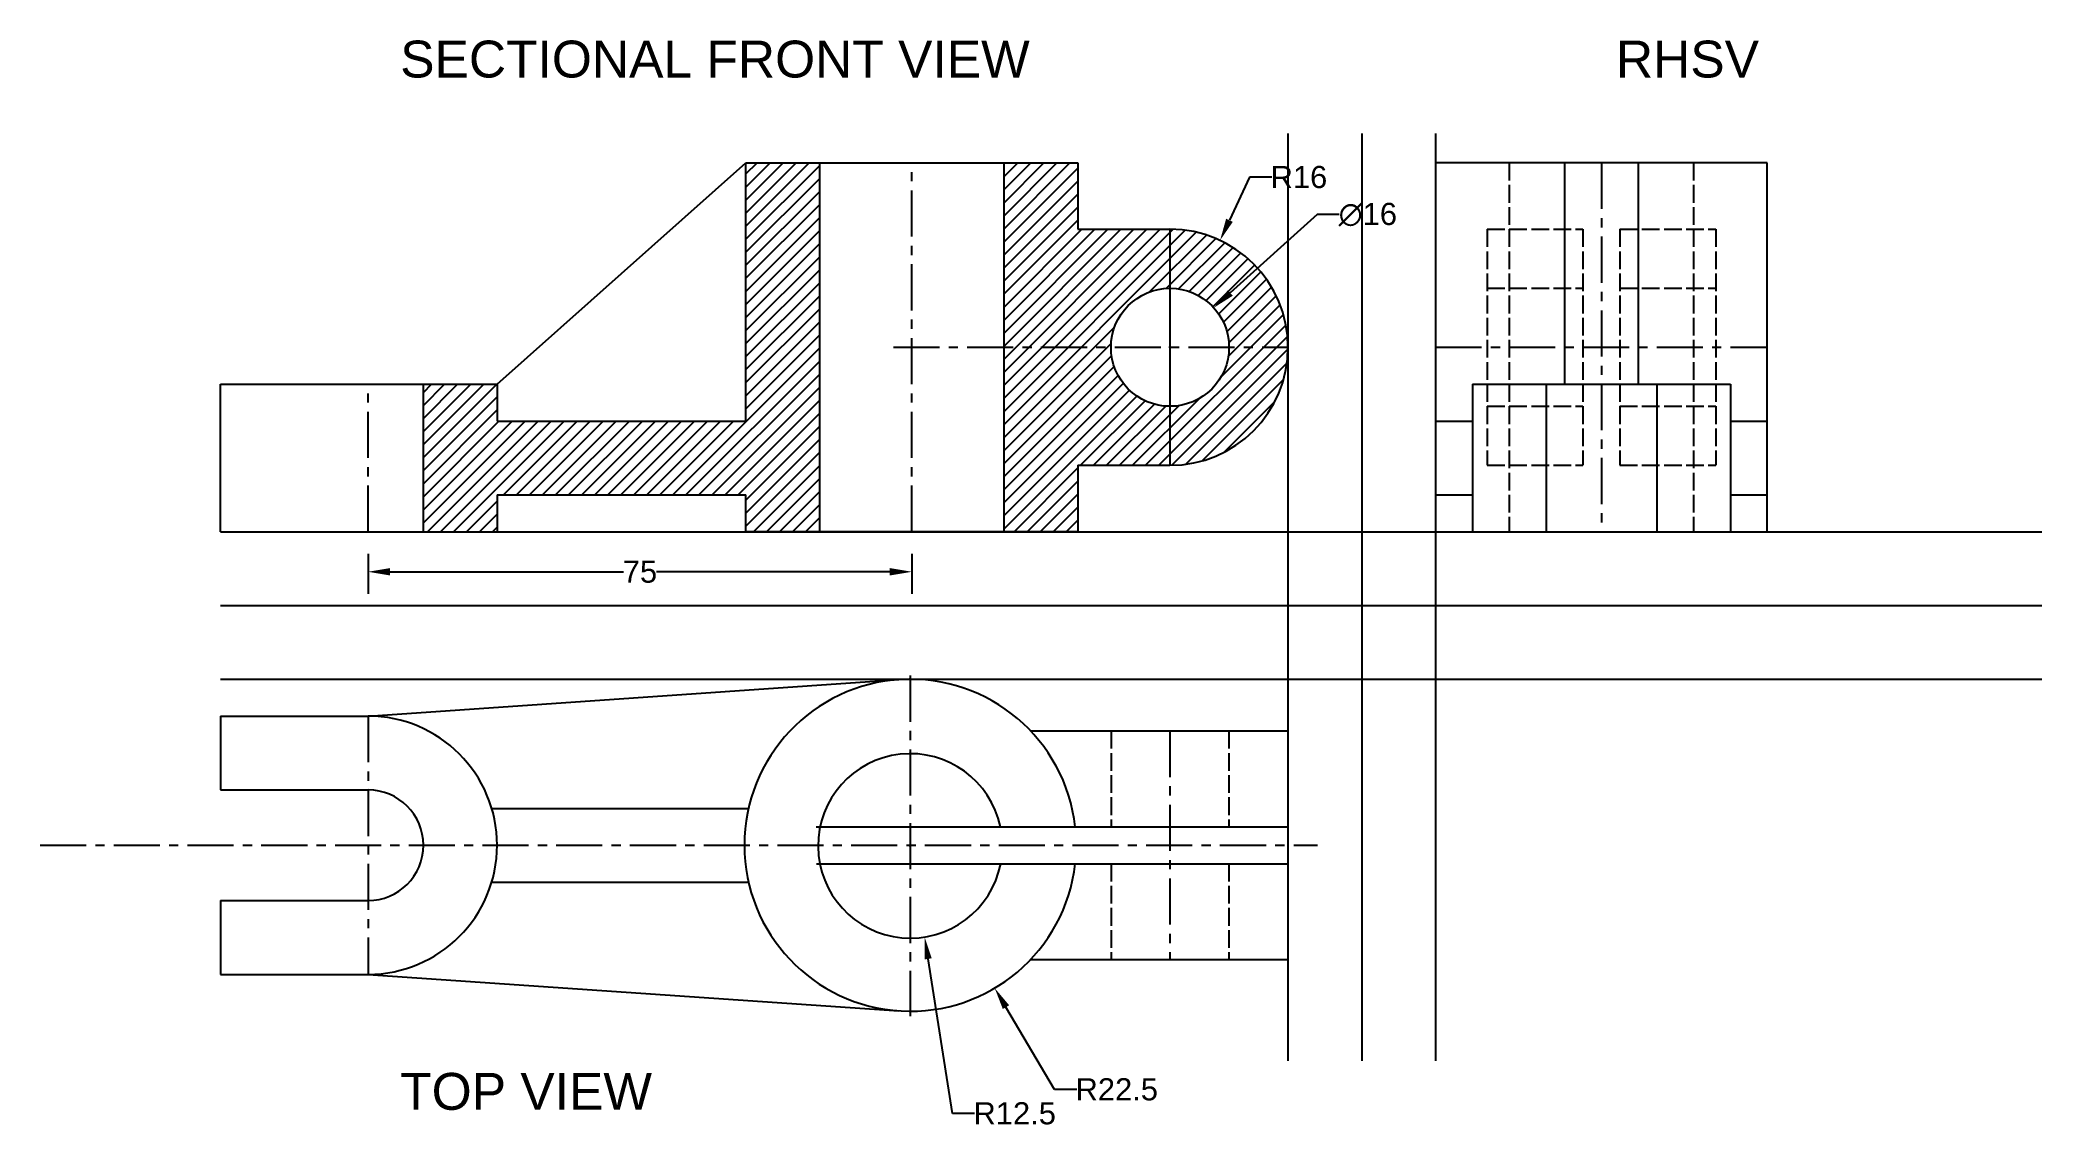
# Model space of a CAD drawing. Header units: inches. Extents: x -6 to 265, y -68 to 80.
import ezdxf

# ---------------------------------------------------------------- set-up
doc = ezdxf.new("R2010")
doc.units = ezdxf.units.IN
doc.header["$MEASUREMENT"] = 0
doc.linetypes.add('ACAD_ISO02W100', pattern=[15, 12, -3])
doc.linetypes.add('CENTER', pattern=[2, 1.25, -0.25, 0.25, -0.25])
doc.styles.get("Standard").update_dxf_attribs({"font": 'arial.ttf'})
doc.dimstyles.get("Standard").update_dxf_attribs({"dimtxt": 3, "dimasz": 3, "dimexe": 3, "dimexo": 3, "dimgap": 0.09, "dimtad": 0, "dimtih": 1, "dimtoh": 1, "dimdec": 0, "dimzin": 0, "dimdsep": 46, "dimtxsty": 'Standard', "dimcen": 0.09, "dimadec": 0, "dimazin": 0, "dimtfac": 1, "dimtdec": 0, "dimtofl": 0, "dimtmove": 0, "dimatfit": 3, "dimfxl": 1, "dimtolj": 1, "dimtzin": 0, "dimarcsym": 0})

# ---------------------------------------------------------------- blocks, each defined once
blk = doc.blocks.new('*D2')
at = {"color": 0, "lineweight": -2, "transparency": 16777216}
for p, q in [((37.99, 9.99), (37.99, 4.56)), ((111.74, 9.99), (111.74, 4.56)), ((40.99, 7.56), (72.62, 7.56)), ((108.74, 7.56), (77.1, 7.56))]:
    blk.add_line(p, q, dxfattribs=at)
at = {"color": 0, "transparency": 16777216}
for points in [[(40.99, 8.06), (40.99, 7.06), (37.99, 7.56)], [(108.74, 8.06), (108.74, 7.06), (111.74, 7.56)]]:
    blk.add_solid(points, dxfattribs=at)
at = {"layer": 'Defpoints', "color": 0, "transparency": 16777216}
for p in [(37.99, 12.99), (111.74, 12.99), (111.74, 7.56)]:
    blk.add_point(p, dxfattribs=at)
at = {"color": 0, "transparency": 16777216, "insert": (74.86, 7.56), "char_height": 3, "attachment_point": 5}
blk.add_mtext('\\A1;75', dxfattribs=at)
blk = doc.blocks.new('*D3')
at = {"color": 0, "lineweight": -2, "transparency": 16777216}
for p, q in [((111.43, -29.51), (111.61, -29.51)), ((111.52, -29.6), (111.52, -29.42)), ((131.09, -62.61), (124.5, -51.46)), ((134.09, -62.61), (131.09, -62.61))]:
    blk.add_line(p, q, dxfattribs=at)
at = {"color": 0, "transparency": 16777216}
blk.add_solid([(124.93, -51.2), (124.07, -51.71), (122.97, -48.88)], dxfattribs=at)
at = {"layer": 'Defpoints', "color": 0, "transparency": 16777216}
for p in [(111.52, -29.51), (122.97, -48.88)]:
    blk.add_point(p, dxfattribs=at)
at = {"color": 0, "transparency": 16777216, "insert": (139.52, -62.61), "char_height": 3, "attachment_point": 5}
blk.add_mtext('\\A1;R22.5', dxfattribs=at)
blk = doc.blocks.new('*D4')
at = {"color": 0, "lineweight": -2, "transparency": 16777216}
for p, q in [((166.7, 55.97), (154.91, 45.35)), ((169.7, 55.97), (166.7, 55.97)), ((146.74, 37.9), (146.74, 38.08)), ((146.65, 37.99), (146.83, 37.99))]:
    blk.add_line(p, q, dxfattribs=at)
at = {"color": 0, "transparency": 16777216}
blk.add_solid([(154.58, 45.73), (155.25, 44.98), (152.68, 43.35)], dxfattribs=at)
at = {"layer": 'Defpoints', "color": 0, "transparency": 16777216}
for p in [(152.68, 43.35), (140.79, 32.64)]:
    blk.add_point(p, dxfattribs=at)
at = {"color": 0, "transparency": 16777216, "insert": (173.57, 55.97), "char_height": 3, "attachment_point": 5}
blk.add_mtext('\\A1;∅16', dxfattribs=at)
blk = doc.blocks.new('*D5')
at = {"color": 0, "lineweight": -2, "transparency": 16777216}
for p, q in [((157.54, 61.05), (154.8, 55.2)), ((160.54, 61.05), (157.54, 61.05)), ((146.74, 37.9), (146.74, 38.08)), ((146.65, 37.99), (146.83, 37.99))]:
    blk.add_line(p, q, dxfattribs=at)
at = {"color": 0, "transparency": 16777216}
blk.add_solid([(154.35, 55.41), (155.25, 54.99), (153.53, 52.48)], dxfattribs=at)
at = {"layer": 'Defpoints', "color": 0, "transparency": 16777216}
for p in [(153.53, 52.48), (146.74, 37.99)]:
    blk.add_point(p, dxfattribs=at)
at = {"color": 0, "transparency": 16777216, "insert": (164.22, 61.05), "char_height": 3, "attachment_point": 5}
blk.add_mtext('\\A1;R16', dxfattribs=at)
blk = doc.blocks.new('*D6')
at = {"color": 0, "lineweight": -2, "transparency": 16777216}
for p, q in [((111.43, -29.6), (111.61, -29.6)), ((111.52, -29.69), (111.52, -29.51)), ((117.24, -65.86), (113.94, -44.91)), ((120.24, -65.86), (117.24, -65.86))]:
    blk.add_line(p, q, dxfattribs=at)
at = {"color": 0, "transparency": 16777216}
blk.add_solid([(114.43, -44.83), (113.45, -44.99), (113.47, -41.95)], dxfattribs=at)
at = {"layer": 'Defpoints', "color": 0, "transparency": 16777216}
for p in [(111.52, -29.6), (113.47, -41.95)]:
    blk.add_point(p, dxfattribs=at)
at = {"color": 0, "transparency": 16777216, "insert": (125.68, -65.86), "char_height": 3, "attachment_point": 5}
blk.add_mtext('\\A1;R12.5', dxfattribs=at)

msp = doc.modelspace()

# ---------------------------------------------------------------- hatches: boundary and pattern name
h = msp.add_hatch()
h.set_pattern_fill('ANSI31', color=256, scale=10)
h.set_pattern_definition([(45, (-97.094, -34.694), (-0.8838835, 0.8838835), [])])
h.paths.add_polyline_path([(99.24, 62.99), (89.24, 62.99), (89.24, 27.99), (55.49, 27.99), (55.49, 32.99), (45.49, 32.99), (45.49, 12.99), (55.49, 12.99), (55.49, 17.99), (89.24, 17.99), (89.24, 12.99), (99.24, 12.99)])
h.paths.add_polyline_path([(146.74, 45.99), (146.74, 53.99), (134.24, 53.99), (134.24, 62.99), (124.24, 62.99), (124.24, 37.99), (138.74, 37.99, -0.414214)])
h.paths.add_polyline_path([(138.74, 37.99), (124.24, 37.99), (124.24, 12.99), (134.24, 12.99), (134.24, 21.99), (146.74, 21.99), (146.74, 29.99, -0.414214)])
h.paths.add_polyline_path([(146.74, 53.99), (146.74, 45.99, -0.414214), (154.74, 37.99), (162.74, 37.99, 0.414214)])
h.paths.add_polyline_path([(162.74, 37.99), (154.74, 37.99, -0.414214), (146.74, 29.99), (146.74, 21.99, 0.414214)])

# ---------------------------------------------------------------- linework, layer by layer
at = {"color": 40, "true_color": 0xf8d731}
for p, q in [((162.74, 66.95), (162.74, -58.74)), ((172.74, 66.95), (172.74, -58.74)), ((182.74, 66.95), (182.74, -58.74)), ((17.99, 12.99), (264.98, 12.99)), ((17.99, 2.99), (264.98, 2.99)), ((17.99, -7.01), (264.98, -7.01))]:
    msp.add_line(p, q, dxfattribs=at)
for p, q in [((55.49, 32.99), (89.24, 62.99)), ((89.24, 62.99), (111.74, 62.99)), ((89.24, 27.99), (89.24, 62.99)), ((99.24, 12.99), (99.24, 62.99)), ((111.74, 62.99), (134.24, 62.99)), ((124.24, 12.99), (124.24, 62.99)), ((134.24, 62.99), (134.24, 53.99)), ((134.24, 53.99), (146.74, 53.99)), ((146.74, 53.99), (146.74, 21.99)), ((17.99, 12.99), (17.99, 32.99)), ((17.99, 32.99), (55.49, 32.99)), ((45.49, 12.99), (45.49, 32.99)), ((55.49, 32.99), (55.49, 27.99)), ((55.49, 27.99), (89.24, 27.99)), ((134.24, 21.99), (146.74, 21.99)), ((134.24, 21.99), (134.24, 12.99)), ((55.49, 17.99), (89.24, 17.99)), ((55.49, 17.99), (55.49, 12.99)), ((89.24, 12.99), (89.24, 17.99)), ((17.99, 12.99), (55.49, 12.99)), ((134.24, 12.99), (89.24, 12.99)), ((37.99, -12.01), (109.98, -7.06)), ((17.99, -12.01), (17.99, -22.01)), ((17.99, -12.01), (37.99, -12.01)), ((127.83, -14.01), (162.74, -14.01)), ((162.74, -14.01), (162.74, -27.01)), ((17.99, -22.01), (37.99, -22.01)), ((54.76, -24.51), (89.59, -24.51)), ((98.75, -27.01), (162.74, -27.01)), ((98.79, -32.01), (162.74, -32.01)), ((162.74, -32.01), (162.74, -45.01)), ((54.76, -34.51), (89.59, -34.51)), ((17.99, -37.01), (17.99, -47.01)), ((17.99, -37.01), (37.99, -37.01)), ((127.83, -45.01), (162.74, -45.01)), ((17.99, -47.01), (37.99, -47.01)), ((37.99, -47.01), (109.98, -51.95))]:
    msp.add_line(p, q)
at = {"linetype": 'CENTER', "ltscale": 5}
for p, q in [((111.74, 12.99), (111.74, 62.99)), ((205.24, 62.99), (205.24, 12.99)), ((146.74, 53.99), (146.74, 21.99)), ((109.24, 37.99), (162.74, 37.99)), ((182.74, 37.99), (227.74, 37.99)), ((37.99, 12.99), (37.99, 32.99)), ((111.52, -6.51), (111.52, -52.68)), ((37.99, -12.01), (37.99, -47.01)), ((146.74, -14.01), (146.74, -45.01)), ((-6.49, -29.51), (166.72, -29.51))]:
    msp.add_line(p, q, dxfattribs=at)
at = {"color": 7, "true_color": 0xffffff}
for p, q in [((227.74, 62.99), (182.74, 62.99)), ((182.74, 62.99), (182.74, 12.99)), ((200.24, 62.99), (200.24, 32.99)), ((210.24, 62.99), (210.24, 32.99)), ((227.74, 12.99), (227.74, 62.99)), ((187.74, 32.99), (222.74, 32.99)), ((187.74, 32.99), (187.74, 12.99)), ((197.74, 32.99), (197.74, 12.99)), ((212.74, 32.99), (212.74, 12.99)), ((222.74, 32.99), (222.74, 12.99)), ((182.74, 27.99), (187.74, 27.99)), ((222.74, 27.99), (227.74, 27.99)), ((182.74, 17.99), (187.74, 17.99)), ((222.74, 17.99), (227.74, 17.99)), ((182.74, 12.99), (227.74, 12.99))]:
    msp.add_line(p, q, dxfattribs=at)
at = {"linetype": 'ACAD_ISO02W100', "ltscale": 0.2}
for p, q in [((192.74, 62.99), (192.74, 12.99)), ((217.74, 62.99), (217.74, 12.99)), ((189.74, 53.99), (202.74, 53.99)), ((189.74, 53.99), (189.74, 21.99)), ((202.74, 53.99), (202.74, 21.99)), ((207.74, 53.99), (207.74, 21.99)), ((207.74, 53.99), (220.74, 53.99)), ((220.74, 53.99), (220.74, 21.99)), ((189.74, 45.99), (202.74, 45.99)), ((207.74, 45.99), (220.74, 45.99)), ((189.74, 29.99), (202.74, 29.99)), ((207.74, 29.99), (220.74, 29.99)), ((189.74, 21.99), (202.74, 21.99)), ((207.74, 21.99), (220.74, 21.99)), ((138.74, -14.01), (138.74, -27.01)), ((154.74, -14.01), (154.74, -27.01)), ((138.74, -32.01), (138.74, -45.01)), ((154.74, -32.01), (154.74, -45.01))]:
    msp.add_line(p, q, dxfattribs=at)
msp.add_circle((146.74, 37.99), 8)
for centre, radius, start, end in [((146.74, 37.99), 16, 270, 90), ((111.52, -29.51), 22.5, 6.3794, 353.6206), ((37.99, -29.51), 17.5, 270, 90), ((111.52, -29.6), 12.5, 11.9726, 348.898), ((37.99, -29.51), 7.5, 270, 90)]:
    msp.add_arc(centre, radius, start, end)

# ---------------------------------------------------------------- texts
at = {"char_height": 5, "attachment_point": 1}
for s, insert in [('SECTIONAL FRONT VIEW', (42.35, 79.56)), ('RHSV', (207.21, 79.56)), ('TOP VIEW', (42.35, -60.37))]:
    msp.add_mtext_dynamic_manual_height_columns(s, width=117.6406, gutter_width=1, heights=[0], dxfattribs=dict(at, insert=insert))

# ---------------------------------------------------------------- dimensions: what is measured, and where the dimension line sits
at = {"color": 40, "true_color": 0xf8d731}
dim = msp.add_radius_dim(center=(146.74, 37.99), mpoint=(153.53, 52.48), dimstyle='Standard', dxfattribs=at)
dim.commit()
dim.dimension.update_dxf_attribs({"geometry": '*D5', "text_midpoint": (164.22, 61.05), "dimtype": 164})
dim = msp.add_diameter_dim_2p(p1=(140.79, 32.64), p2=(152.68, 43.35), dimstyle='Standard', dxfattribs=at)
dim.commit()
dim.dimension.update_dxf_attribs({"geometry": '*D4', "text_midpoint": (173.57, 55.97), "dimtype": 163})
dim = msp.add_linear_dim(base=(111.74, 7.56), p1=(37.99, 12.99), p2=(111.74, 12.99), text='75', dimstyle='Standard', dxfattribs=at)
dim.commit()
dim.dimension.update_dxf_attribs({"geometry": '*D2', "text_midpoint": (74.86, 7.56)})
for center, mpoint, text, picture, middle in [((111.52, -29.51), (122.97, -48.88), 'R22.5', '*D3', (139.52, -62.61)), ((111.52, -29.6), (113.47, -41.95), 'R12.5', '*D6', (125.68, -65.86))]:
    dim = msp.add_radius_dim(center=center, mpoint=mpoint, text=text, dimstyle='Standard', dxfattribs=at)
    dim.commit()
    dim.dimension.update_dxf_attribs({"geometry": picture, "text_midpoint": middle, "dimtype": 164})

doc.saveas('drawing.dxf')
